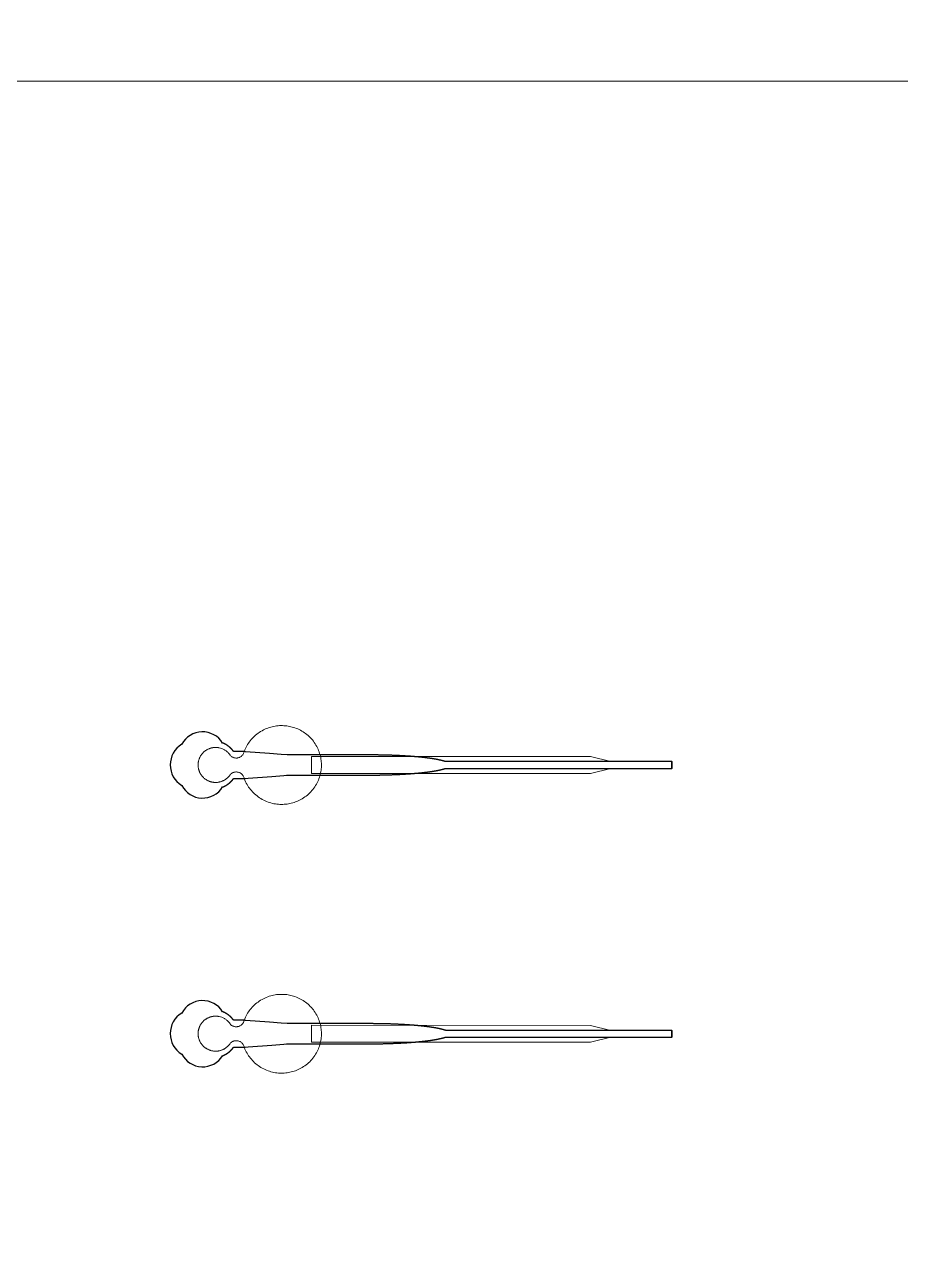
# Model space of a CAD drawing. Header units: inches. Extents: x -52997 to 52003, y -52254 to 52746.
# Drawn here: x 5746 to 12272, y 8292 to 17323 of the extents above; entities that cross this region are included whole.
import ezdxf

# ---------------------------------------------------------------- set-up
doc = ezdxf.new("R2010")
doc.units = ezdxf.units.IN
doc.header["$MEASUREMENT"] = 0
doc.layers.add('1', color=1, linetype='Continuous')
doc.layers.add('2', color=140, linetype='Continuous', lineweight=0)
doc.layers.add('3', color=90, linetype='Continuous', lineweight=0)

msp = doc.modelspace()

# ---------------------------------------------------------------- linework, layer by layer
at = {"layer": '1'}
for points in [[(-16283.4, -47485.7), (0, -47485.7), (16283.4, -47485.7, 5.999107)], [(-16250, -47285.7), (0, -47285.7), (16250, -47285.7, 5.986812)], [(-13685.8, -45485.7), (0, -45485.7), (13685.8, -45485.7, 6.794322)], [(7223.3, 11646.4), (7223.6, 11646.6), (7224.4, 11646.9), (7225.3, 11647.2), (7226.1, 11647.6), (7227, 11647.9), (7227.8, 11648.2), (7228.7, 11648.6), (7229.5, 11649), (7230.4, 11649.3), (7231.2, 11649.7), (7232.1, 11650.1), (7232.9, 11650.5), (7233.8, 11650.9), (7234.6, 11651.3), (7235.5, 11651.7), (7236.4, 11652.1), (7237.2, 11652.5), (7238.1, 11652.9), (7238.9, 11653.4), (7239.8, 11653.8), (7240.6, 11654.2), (7241.5, 11654.7), (7242.4, 11655.1), (7243.2, 11655.6), (7244.1, 11656.1), (7244.9, 11656.5), (7245.8, 11657), (7246.6, 11657.5), (7247.5, 11658), (7248.4, 11658.5), (7249.2, 11659), (7250.1, 11659.5), (7250.9, 11660), (7251.8, 11660.5), (7252.6, 11661), (7253.5, 11661.6), (7254.3, 11662.1), (7255.2, 11662.7), (7256, 11663.2), (7256.8, 11663.8), (7257.7, 11664.3), (7258.5, 11664.9), (7259.4, 11665.4), (7260.2, 11666), (7261, 11666.6), (7261.8, 11667.2), (7262.7, 11667.8), (7263.5, 11668.4), (7264.3, 11669), (7265.1, 11669.6), (7266, 11670.2), (7266.8, 11670.8), (7267.6, 11671.4), (7268.4, 11672), (7269.2, 11672.7), (7270, 11673.3), (7270.8, 11673.9), (7271.6, 11674.6), (7272.4, 11675.2), (7273.2, 11675.9), (7274, 11676.5), (7274.7, 11677.2), (7275.5, 11677.8), (7276.3, 11678.5), (7277, 11679.2), (7277.8, 11679.9), (7278.6, 11680.5), (7279.3, 11681.2), (7280.1, 11681.9), (7280.8, 11682.6), (7281.6, 11683.3), (7282.3, 11684), (7283, 11684.7), (7283.8, 11685.4), (7284.5, 11686.1), (7285.2, 11686.8), (7285.9, 11687.5), (7286.6, 11688.3), (7287.3, 11689), (7288, 11689.7), (7288.7, 11690.4), (7289.4, 11691.2), (7290.1, 11691.9), (7290.8, 11692.6), (7291.5, 11693.4), (7292.1, 11694.1), (7292.8, 11694.8), (7293.5, 11695.6), (7294.1, 11696.3), (7294.8, 11697.1), (7295.4, 11697.8), (7296, 11698.6), (7296.7, 11699.3), (7297.3, 11700.1), (7297.9, 11700.9), (7298.5, 11701.6), (7299.1, 11702.4), (7299.7, 11703.1), (7300.3, 11703.9), (7300.9, 11704.7), (7301.5, 11705.4), (7302, 11706.2), (7302.6, 11707), (7303.2, 11707.7), (7303.7, 11708.5), (7304.3, 11709.3), (7304.8, 11710), (7348.4, 11710), (7370.2, 11710), (7381.1, 11710), (7383.8, 11710), (7385.2, 11710), (7385.2, 11710), (7385.2, 11710), (7385.2, 11710), (7385.2, 11710), (7385.2, 11710.1), (7385.3, 11710.1), (7385.7, 11710.1), (7386.4, 11710.1), (7387.7, 11710.2), (7390.5, 11710.5), (7412.6, 11712.1), (7589.2, 11725.7), (7677.6, 11732.5), (7699.6, 11734.2), (7710.7, 11735), (7711, 11735), (7711.1, 11735), (7711.1, 11735), (7711.2, 11735), (7711.3, 11735), (7711.7, 11735), (7972.2, 11735), (7978.4, 11735), (7991, 11735), (8091.5, 11735), (8292.5, 11735), (8305.1, 11735), (8311.4, 11735), (8314.5, 11735), (8316.1, 11735), (8316.5, 11735), (8316.7, 11735), (8316.8, 11735), (8316.8, 11735), (8316.9, 11735), (8316.9, 11735), (8317.4, 11735), (8322, 11735.1), (8326.6, 11735.1), (8331.3, 11735.1), (8335.9, 11735.1), (8340.5, 11735.1), (8345.2, 11735.1), (8349.9, 11735.2), (8354.5, 11735.2), (8359.2, 11735.2), (8363.9, 11735.3), (8368.6, 11735.3), (8373.4, 11735.4), (8378.1, 11735.4), (8382.8, 11735.5), (8387.6, 11735.6), (8392.4, 11735.6), (8397.1, 11735.7), (8401.9, 11735.8), (8406.7, 11735.9), (8411.5, 11736), (8416.3, 11736.1), (8421.1, 11736.2), (8425.9, 11736.3), (8430.7, 11736.4), (8435.5, 11736.5), (8440.3, 11736.7), (8445.1, 11736.8), (8450, 11736.9), (8454.8, 11737.1), (8459.6, 11737.2), (8464.5, 11737.4), (8469.3, 11737.5), (8474.1, 11737.7), (8479, 11737.8), (8483.8, 11738), (8488.6, 11738.2), (8493.5, 11738.4), (8498.3, 11738.6), (8503.1, 11738.8), (8507.9, 11739), (8512.7, 11739.2), (8517.5, 11739.4), (8522.4, 11739.6), (8527.1, 11739.8), (8531.9, 11740), (8536.7, 11740.3), (8541.5, 11740.5), (8546.3, 11740.7), (8551, 11741), (8555.8, 11741.3), (8560.5, 11741.5), (8565.3, 11741.8), (8570, 11742), (8574.7, 11742.3), (8579.4, 11742.6), (8584.1, 11742.9), (8588.7, 11743.2), (8593.4, 11743.5), (8598, 11743.8), (8602.6, 11744.1), (8607.2, 11744.4), (8611.8, 11744.7), (8616.4, 11745.1), (8618.7, 11745.2), (8621, 11745.4), (8623.2, 11745.6), (8625.5, 11745.7), (8627.8, 11745.9), (8630, 11746.1), (8632.3, 11746.2), (8634.5, 11746.4), (8636.8, 11746.6), (8639, 11746.8), (8641.2, 11747), (8643.4, 11747.1), (8645.7, 11747.3), (8647.9, 11747.5), (8650.1, 11747.7), (8652.3, 11747.9), (8654.5, 11748.1), (8656.7, 11748.2), (8658.9, 11748.4), (8661.1, 11748.6), (8663.2, 11748.8), (8665.4, 11749), (8667.6, 11749.2), (8669.7, 11749.4), (8671.9, 11749.6), (8674, 11749.8), (8676.1, 11750), (8678.3, 11750.2), (8680.4, 11750.4), (8682.5, 11750.6), (8684.6, 11750.8), (8686.7, 11751), (8688.8, 11751.2), (8690.9, 11751.4), (8693, 11751.6), (8695.1, 11751.8), (8697.2, 11752), (8699.2, 11752.3), (8701.3, 11752.5), (8703.3, 11752.7), (8705.4, 11752.9), (8707.4, 11753.1), (8709.4, 11753.3), (8711.5, 11753.6), (8713.5, 11753.8), (8715.5, 11754), (8717.5, 11754.2), (8719.5, 11754.4), (8721.4, 11754.7), (8723.4, 11754.9), (8725.4, 11755.1), (8727.3, 11755.3), (8729.3, 11755.6), (8731.2, 11755.8), (8733.2, 11756), (8735.1, 11756.3), (8737, 11756.5), (8738.9, 11756.7), (8740.8, 11757), (8742.7, 11757.2), (8744.6, 11757.5), (8746.4, 11757.7), (8748.3, 11757.9), (8750.2, 11758.2), (8752, 11758.4), (8753.9, 11758.7), (8755.7, 11758.9), (8757.5, 11759.1), (8759.3, 11759.4), (8761.1, 11759.6), (8762.9, 11759.9), (8764.7, 11760.1), (8766.5, 11760.4), (8768.2, 11760.6), (8770, 11760.9), (8771.7, 11761.1), (8773.5, 11761.4), (8775.2, 11761.7), (8776.9, 11761.9), (8778.6, 11762.2), (8780.3, 11762.4), (8782, 11762.7), (8783.7, 11762.9), (8785.4, 11763.2), (8787.1, 11763.5), (8788.7, 11763.7), (8790.4, 11764), (8792, 11764.2), (8793.6, 11764.5), (8795.2, 11764.8), (8796.8, 11765), (8798.4, 11765.3), (8800, 11765.6), (8801.6, 11765.8), (8803.1, 11766.1), (8804.7, 11766.4), (8806.2, 11766.7), (8807.8, 11766.9), (8809.3, 11767.2), (8810.8, 11767.5), (8812.3, 11767.7), (8813.8, 11768), (8815.3, 11768.3), (8816.8, 11768.6), (8818.2, 11768.8), (8819.7, 11769.1), (8821.1, 11769.4), (8822.5, 11769.7), (8823.9, 11770), (8825.4, 11770.2), (8826.8, 11770.5), (8828.1, 11770.8), (8829.5, 11771.1), (8830.9, 11771.4), (8832.2, 11771.6), (8833.6, 11771.9), (8834.9, 11772.2), (8836.2, 11772.5), (8837.6, 11772.8), (8838.9, 11773.1), (8840.1, 11773.4), (8841.4, 11773.6), (8842.7, 11773.9), (8843.9, 11774.2), (8845.2, 11774.5), (8846.4, 11774.8), (8847.7, 11775.1), (8848.9, 11775.4), (8850.1, 11775.7), (8851.3, 11776), (8852.4, 11776.2), (8853.6, 11776.5), (8854.8, 11776.8), (8855.9, 11777.1), (8857.1, 11777.4), (8858.2, 11777.7), (8859.3, 11778), (8860.4, 11778.3), (8861.5, 11778.6), (8862.6, 11778.9), (8863.7, 11779.2), (8864.7, 11779.5), (8865.8, 11779.8), (8866.8, 11780.1), (8867.8, 11780.4), (8868.9, 11780.7), (8869.9, 11781), (8870.9, 11781.2), (8871.8, 11781.5), (8872.8, 11781.8), (8873.8, 11782.1), (8874.7, 11782.4), (8875.7, 11782.7), (8876.6, 11783), (8877.5, 11783.3), (8878.4, 11783.6), (8879.3, 11783.9), (8880.2, 11784.2), (8881.1, 11784.5), (8882.5, 11785), (10568.1, 11784.8), (10568.1, 11835), (8882.5, 11835), (8882.3, 11835.1), (8881.4, 11835.4), (8880.5, 11835.8), (8879.7, 11836.1), (8878.8, 11836.4), (8877.9, 11836.7), (8876.9, 11837), (8876, 11837.3), (8875.1, 11837.6), (8874.1, 11837.8), (8873.2, 11838.1), (8872.2, 11838.4), (8871.2, 11838.7), (8870.2, 11839), (8869.2, 11839.3), (8868.2, 11839.6), (8867.2, 11839.9), (8866.1, 11840.2), (8865.1, 11840.5), (8864, 11840.8), (8862.9, 11841.1), (8861.9, 11841.4), (8860.8, 11841.7), (8859.7, 11842), (8858.5, 11842.3), (8857.4, 11842.6), (8856.3, 11842.9), (8855.1, 11843.2), (8854, 11843.5), (8852.8, 11843.8), (8851.6, 11844.1), (8850.4, 11844.4), (8849.2, 11844.6), (8848, 11844.9), (8846.8, 11845.2), (8845.6, 11845.5), (8844.3, 11845.8), (8843, 11846.1), (8841.8, 11846.4), (8840.5, 11846.7), (8839.2, 11847), (8837.9, 11847.2), (8836.6, 11847.5), (8835.3, 11847.8), (8833.9, 11848.1), (8832.6, 11848.4), (8831.2, 11848.7), (8829.9, 11848.9), (8828.5, 11849.2), (8827.1, 11849.5), (8825.7, 11849.8), (8824.3, 11850.1), (8822.9, 11850.3), (8821.5, 11850.6), (8820, 11850.9), (8818.6, 11851.2), (8817.1, 11851.5), (8815.6, 11851.7), (8814.2, 11852), (8812.7, 11852.3), (8811.2, 11852.6), (8809.6, 11852.8), (8808.1, 11853.1), (8806.6, 11853.4), (8805, 11853.7), (8803.5, 11853.9), (8801.9, 11854.2), (8800.4, 11854.5), (8798.8, 11854.7), (8797.2, 11855), (8795.6, 11855.3), (8794, 11855.5), (8792.3, 11855.8), (8790.7, 11856.1), (8789.1, 11856.3), (8787.4, 11856.6), (8785.8, 11856.8), (8784.1, 11857.1), (8782.4, 11857.4), (8780.7, 11857.6), (8779, 11857.9), (8777.3, 11858.1), (8775.6, 11858.4), (8773.8, 11858.6), (8772.1, 11858.9), (8770.4, 11859.2), (8768.6, 11859.4), (8766.8, 11859.7), (8765.1, 11859.9), (8763.3, 11860.2), (8761.5, 11860.4), (8759.7, 11860.7), (8757.9, 11860.9), (8756.1, 11861.1), (8754.2, 11861.4), (8752.4, 11861.6), (8750.5, 11861.9), (8748.7, 11862.1), (8746.8, 11862.4), (8745, 11862.6), (8743.1, 11862.8), (8741.2, 11863.1), (8739.3, 11863.3), (8737.4, 11863.5), (8735.5, 11863.8), (8733.5, 11864), (8731.6, 11864.2), (8729.7, 11864.5), (8727.7, 11864.7), (8725.8, 11864.9), (8723.8, 11865.2), (8721.8, 11865.4), (8719.9, 11865.6), (8717.9, 11865.8), (8715.9, 11866.1), (8713.9, 11866.3), (8711.9, 11866.5), (8709.9, 11866.7), (8707.8, 11866.9), (8705.8, 11867.2), (8703.8, 11867.4), (8701.7, 11867.6), (8699.7, 11867.8), (8697.6, 11868), (8695.5, 11868.2), (8693.5, 11868.4), (8691.4, 11868.6), (8689.3, 11868.9), (8687.2, 11869.1), (8685.1, 11869.3), (8683, 11869.5), (8680.9, 11869.7), (8678.8, 11869.9), (8676.6, 11870.1), (8674.5, 11870.3), (8672.4, 11870.5), (8670.2, 11870.7), (8668.1, 11870.9), (8665.9, 11871.1), (8663.7, 11871.2), (8661.6, 11871.4), (8659.4, 11871.6), (8657.2, 11871.8), (8655, 11872), (8652.8, 11872.2), (8650.6, 11872.4), (8648.4, 11872.6), (8646.2, 11872.7), (8644, 11872.9), (8641.8, 11873.1), (8639.6, 11873.3), (8637.3, 11873.5), (8635.1, 11873.6), (8632.8, 11873.8), (8630.6, 11874), (8628.4, 11874.2), (8626.1, 11874.3), (8623.8, 11874.5), (8621.6, 11874.7), (8619.3, 11874.8), (8614.8, 11875.2), (8610.2, 11875.5), (8605.6, 11875.8), (8601, 11876.1), (8596.4, 11876.4), (8591.8, 11876.7), (8587.1, 11877), (8582.5, 11877.3), (8577.8, 11877.6), (8573.1, 11877.9), (8568.4, 11878.1), (8563.7, 11878.4), (8559, 11878.7), (8554.2, 11878.9), (8549.5, 11879.2), (8544.8, 11879.4), (8540, 11879.7), (8535.3, 11879.9), (8530.5, 11880.1), (8525.7, 11880.4), (8520.9, 11880.6), (8516.1, 11880.8), (8511.3, 11881), (8506.6, 11881.2), (8501.8, 11881.4), (8496.9, 11881.6), (8492.1, 11881.8), (8487.3, 11882), (8482.5, 11882.1), (8477.7, 11882.3), (8472.9, 11882.5), (8468.1, 11882.6), (8463.3, 11882.8), (8458.5, 11882.9), (8453.7, 11883.1), (8448.9, 11883.2), (8444.1, 11883.3), (8439.3, 11883.5), (8434.5, 11883.6), (8429.7, 11883.7), (8424.9, 11883.8), (8420.1, 11883.9), (8415.4, 11884), (8410.6, 11884.1), (8405.8, 11884.2), (8401.1, 11884.3), (8396.3, 11884.4), (8391.6, 11884.5), (8386.9, 11884.5), (8382.1, 11884.6), (8377.4, 11884.7), (8372.7, 11884.7), (8368, 11884.8), (8363.4, 11884.8), (8358.7, 11884.9), (8354, 11884.9), (8349.4, 11884.9), (8344.8, 11885), (8340.1, 11885), (8335.5, 11885), (8330.9, 11885), (8328.6, 11885), (8328.1, 11885), (8327.8, 11885), (8327.6, 11885), (8327.4, 11885), (8325.8, 11885), (8319.5, 11885), (8306.7, 11885), (8255.7, 11885), (8051.8, 11885), (8000.8, 11885), (7975.3, 11885), (7968.9, 11885), (7967.3, 11885), (7711.6, 11885), (7711.2, 11885), (7711.1, 11885), (7711.1, 11885), (7711.1, 11885), (7711, 11885), (7710.6, 11885.1), (7709.3, 11885.2), (7703.7, 11885.6), (7659.6, 11889), (7571.3, 11895.8), (7394.6, 11909.3), (7389.1, 11909.8), (7386.3, 11910), (7385.6, 11910), (7385.3, 11910), (7385.2, 11910), (7385.2, 11910), (7385.2, 11910), (7385.2, 11910), (7385.2, 11910), (7385.1, 11910), (7384.8, 11910), (7382.1, 11910), (7376.6, 11910), (7365.7, 11910), (7343.9, 11910), (7322.1, 11910), (7311.3, 11910), (7305.8, 11910), (7305.1, 11910), (7305, 11910), (7304.9, 11910), (7304.8, 11910), (7304.8, 11910), (7304.8, 11910), (7304.8, 11910.1), (7304.4, 11910.6), (7303.6, 11911.8), (7302.8, 11912.9), (7302, 11914), (7301.1, 11915.1), (7300.3, 11916.2), (7299.4, 11917.4), (7298.5, 11918.5), (7297.6, 11919.6), (7296.7, 11920.7), (7295.8, 11921.8), (7294.9, 11922.9), (7294, 11924), (7293, 11925.1), (7292, 11926.2), (7291.1, 11927.3), (7290.1, 11928.3), (7289.1, 11929.4), (7288.1, 11930.5), (7287, 11931.6), (7286, 11932.6), (7284.9, 11933.7), (7283.9, 11934.7), (7282.8, 11935.8), (7281.7, 11936.8), (7280.6, 11937.8), (7279.5, 11938.9), (7278.4, 11939.9), (7277.3, 11940.9), (7276.1, 11941.9), (7274.9, 11942.9), (7273.8, 11943.9), (7272.6, 11944.9), (7271.4, 11945.8), (7270.2, 11946.8), (7269, 11947.7), (7267.8, 11948.7), (7266.6, 11949.6), (7265.3, 11950.6), (7264.1, 11951.5), (7262.8, 11952.4), (7261.5, 11953.3), (7260.3, 11954.2), (7259, 11955.1), (7257.7, 11955.9), (7256.4, 11956.8), (7255.1, 11957.6), (7253.7, 11958.5), (7252.4, 11959.3), (7251.1, 11960.1), (7249.7, 11960.9), (7248.4, 11961.7), (7247, 11962.5), (7245.7, 11963.2), (7244.3, 11964), (7242.9, 11964.7), (7241.5, 11965.5), (7240.1, 11966.2), (7238.8, 11966.9), (7237.4, 11967.6), (7235.9, 11968.2), (7234.5, 11968.9), (7233.1, 11969.6), (7231.7, 11970.2), (7230.3, 11970.8), (7228.9, 11971.4), (7227.4, 11972), (7226, 11972.6), (7224.6, 11973.2), (7223.3, 11973.6, 0.576044), (6918.8, 11964.3, 0.560065), (6918.8, 11657.8, 0.578435)], [(7223.3, 9646.4), (7223.6, 9646.6), (7224.4, 9646.9), (7225.3, 9647.2), (7226.1, 9647.6), (7227, 9647.9), (7227.8, 9648.2), (7228.7, 9648.6), (7229.5, 9649), (7230.4, 9649.3), (7231.2, 9649.7), (7232.1, 9650.1), (7232.9, 9650.5), (7233.8, 9650.9), (7234.6, 9651.3), (7235.5, 9651.7), (7236.4, 9652.1), (7237.2, 9652.5), (7238.1, 9652.9), (7238.9, 9653.4), (7239.8, 9653.8), (7240.6, 9654.2), (7241.5, 9654.7), (7242.4, 9655.1), (7243.2, 9655.6), (7244.1, 9656.1), (7244.9, 9656.5), (7245.8, 9657), (7246.6, 9657.5), (7247.5, 9658), (7248.4, 9658.5), (7249.2, 9659), (7250.1, 9659.5), (7250.9, 9660), (7251.8, 9660.5), (7252.6, 9661), (7253.5, 9661.6), (7254.3, 9662.1), (7255.2, 9662.7), (7256, 9663.2), (7256.8, 9663.8), (7257.7, 9664.3), (7258.5, 9664.9), (7259.4, 9665.4), (7260.2, 9666), (7261, 9666.6), (7261.8, 9667.2), (7262.7, 9667.8), (7263.5, 9668.4), (7264.3, 9669), (7265.1, 9669.6), (7266, 9670.2), (7266.8, 9670.8), (7267.6, 9671.4), (7268.4, 9672), (7269.2, 9672.7), (7270, 9673.3), (7270.8, 9673.9), (7271.6, 9674.6), (7272.4, 9675.2), (7273.2, 9675.9), (7274, 9676.5), (7274.7, 9677.2), (7275.5, 9677.8), (7276.3, 9678.5), (7277, 9679.2), (7277.8, 9679.9), (7278.6, 9680.5), (7279.3, 9681.2), (7280.1, 9681.9), (7280.8, 9682.6), (7281.6, 9683.3), (7282.3, 9684), (7283, 9684.7), (7283.8, 9685.4), (7284.5, 9686.1), (7285.2, 9686.8), (7285.9, 9687.5), (7286.6, 9688.3), (7287.3, 9689), (7288, 9689.7), (7288.7, 9690.4), (7289.4, 9691.2), (7290.1, 9691.9), (7290.8, 9692.6), (7291.5, 9693.4), (7292.1, 9694.1), (7292.8, 9694.8), (7293.5, 9695.6), (7294.1, 9696.3), (7294.8, 9697.1), (7295.4, 9697.8), (7296, 9698.6), (7296.7, 9699.3), (7297.3, 9700.1), (7297.9, 9700.9), (7298.5, 9701.6), (7299.1, 9702.4), (7299.7, 9703.1), (7300.3, 9703.9), (7300.9, 9704.7), (7301.5, 9705.4), (7302, 9706.2), (7302.6, 9707), (7303.2, 9707.7), (7303.7, 9708.5), (7304.3, 9709.3), (7304.8, 9710), (7348.4, 9710), (7370.2, 9710), (7381.1, 9710), (7383.8, 9710), (7385.2, 9710), (7385.2, 9710), (7385.2, 9710), (7385.2, 9710), (7385.2, 9710), (7385.2, 9710.1), (7385.3, 9710.1), (7385.7, 9710.1), (7386.4, 9710.1), (7387.7, 9710.2), (7390.5, 9710.5), (7412.6, 9712.1), (7589.2, 9725.7), (7677.6, 9732.5), (7699.6, 9734.2), (7710.7, 9735), (7711, 9735), (7711.1, 9735), (7711.1, 9735), (7711.2, 9735), (7711.3, 9735), (7711.7, 9735), (7972.2, 9735), (7978.4, 9735), (7991, 9735), (8091.5, 9735), (8292.5, 9735), (8305.1, 9735), (8311.4, 9735), (8314.5, 9735), (8316.1, 9735), (8316.5, 9735), (8316.7, 9735), (8316.8, 9735), (8316.8, 9735), (8316.9, 9735), (8316.9, 9735), (8317.4, 9735), (8322, 9735.1), (8326.6, 9735.1), (8331.3, 9735.1), (8335.9, 9735.1), (8340.5, 9735.1), (8345.2, 9735.1), (8349.9, 9735.2), (8354.5, 9735.2), (8359.2, 9735.2), (8363.9, 9735.3), (8368.6, 9735.3), (8373.4, 9735.4), (8378.1, 9735.4), (8382.8, 9735.5), (8387.6, 9735.6), (8392.4, 9735.6), (8397.1, 9735.7), (8401.9, 9735.8), (8406.7, 9735.9), (8411.5, 9736), (8416.3, 9736.1), (8421.1, 9736.2), (8425.9, 9736.3), (8430.7, 9736.4), (8435.5, 9736.5), (8440.3, 9736.7), (8445.1, 9736.8), (8450, 9736.9), (8454.8, 9737.1), (8459.6, 9737.2), (8464.5, 9737.4), (8469.3, 9737.5), (8474.1, 9737.7), (8479, 9737.8), (8483.8, 9738), (8488.6, 9738.2), (8493.5, 9738.4), (8498.3, 9738.6), (8503.1, 9738.8), (8507.9, 9739), (8512.7, 9739.2), (8517.5, 9739.4), (8522.4, 9739.6), (8527.1, 9739.8), (8531.9, 9740), (8536.7, 9740.3), (8541.5, 9740.5), (8546.3, 9740.7), (8551, 9741), (8555.8, 9741.3), (8560.5, 9741.5), (8565.3, 9741.8), (8570, 9742), (8574.7, 9742.3), (8579.4, 9742.6), (8584.1, 9742.9), (8588.7, 9743.2), (8593.4, 9743.5), (8598, 9743.8), (8602.6, 9744.1), (8607.2, 9744.4), (8611.8, 9744.7), (8616.4, 9745.1), (8618.7, 9745.2), (8621, 9745.4), (8623.2, 9745.6), (8625.5, 9745.7), (8627.8, 9745.9), (8630, 9746.1), (8632.3, 9746.2), (8634.5, 9746.4), (8636.8, 9746.6), (8639, 9746.8), (8641.2, 9747), (8643.4, 9747.1), (8645.7, 9747.3), (8647.9, 9747.5), (8650.1, 9747.7), (8652.3, 9747.9), (8654.5, 9748.1), (8656.7, 9748.2), (8658.9, 9748.4), (8661.1, 9748.6), (8663.2, 9748.8), (8665.4, 9749), (8667.6, 9749.2), (8669.7, 9749.4), (8671.9, 9749.6), (8674, 9749.8), (8676.1, 9750), (8678.3, 9750.2), (8680.4, 9750.4), (8682.5, 9750.6), (8684.6, 9750.8), (8686.7, 9751), (8688.8, 9751.2), (8690.9, 9751.4), (8693, 9751.6), (8695.1, 9751.8), (8697.2, 9752), (8699.2, 9752.3), (8701.3, 9752.5), (8703.3, 9752.7), (8705.4, 9752.9), (8707.4, 9753.1), (8709.4, 9753.3), (8711.5, 9753.6), (8713.5, 9753.8), (8715.5, 9754), (8717.5, 9754.2), (8719.5, 9754.4), (8721.4, 9754.7), (8723.4, 9754.9), (8725.4, 9755.1), (8727.3, 9755.3), (8729.3, 9755.6), (8731.2, 9755.8), (8733.2, 9756), (8735.1, 9756.3), (8737, 9756.5), (8738.9, 9756.7), (8740.8, 9757), (8742.7, 9757.2), (8744.6, 9757.5), (8746.4, 9757.7), (8748.3, 9757.9), (8750.2, 9758.2), (8752, 9758.4), (8753.9, 9758.7), (8755.7, 9758.9), (8757.5, 9759.1), (8759.3, 9759.4), (8761.1, 9759.6), (8762.9, 9759.9), (8764.7, 9760.1), (8766.5, 9760.4), (8768.2, 9760.6), (8770, 9760.9), (8771.7, 9761.1), (8773.5, 9761.4), (8775.2, 9761.7), (8776.9, 9761.9), (8778.6, 9762.2), (8780.3, 9762.4), (8782, 9762.7), (8783.7, 9762.9), (8785.4, 9763.2), (8787.1, 9763.5), (8788.7, 9763.7), (8790.4, 9764), (8792, 9764.2), (8793.6, 9764.5), (8795.2, 9764.8), (8796.8, 9765), (8798.4, 9765.3), (8800, 9765.6), (8801.6, 9765.8), (8803.1, 9766.1), (8804.7, 9766.4), (8806.2, 9766.7), (8807.8, 9766.9), (8809.3, 9767.2), (8810.8, 9767.5), (8812.3, 9767.7), (8813.8, 9768), (8815.3, 9768.3), (8816.8, 9768.6), (8818.2, 9768.8), (8819.7, 9769.1), (8821.1, 9769.4), (8822.5, 9769.7), (8823.9, 9770), (8825.4, 9770.2), (8826.8, 9770.5), (8828.1, 9770.8), (8829.5, 9771.1), (8830.9, 9771.4), (8832.2, 9771.6), (8833.6, 9771.9), (8834.9, 9772.2), (8836.2, 9772.5), (8837.6, 9772.8), (8838.9, 9773.1), (8840.1, 9773.4), (8841.4, 9773.6), (8842.7, 9773.9), (8843.9, 9774.2), (8845.2, 9774.5), (8846.4, 9774.8), (8847.7, 9775.1), (8848.9, 9775.4), (8850.1, 9775.7), (8851.3, 9776), (8852.4, 9776.2), (8853.6, 9776.5), (8854.8, 9776.8), (8855.9, 9777.1), (8857.1, 9777.4), (8858.2, 9777.7), (8859.3, 9778), (8860.4, 9778.3), (8861.5, 9778.6), (8862.6, 9778.9), (8863.7, 9779.2), (8864.7, 9779.5), (8865.8, 9779.8), (8866.8, 9780.1), (8867.8, 9780.4), (8868.9, 9780.7), (8869.9, 9781), (8870.9, 9781.2), (8871.8, 9781.5), (8872.8, 9781.8), (8873.8, 9782.1), (8874.7, 9782.4), (8875.7, 9782.7), (8876.6, 9783), (8877.5, 9783.3), (8878.4, 9783.6), (8879.3, 9783.9), (8880.2, 9784.2), (8881.1, 9784.5), (8882.5, 9785), (10568.1, 9784.8), (10568.1, 9835), (8882.5, 9835), (8882.3, 9835.1), (8881.4, 9835.4), (8880.5, 9835.8), (8879.7, 9836.1), (8878.8, 9836.4), (8877.9, 9836.7), (8876.9, 9837), (8876, 9837.3), (8875.1, 9837.6), (8874.1, 9837.8), (8873.2, 9838.1), (8872.2, 9838.4), (8871.2, 9838.7), (8870.2, 9839), (8869.2, 9839.3), (8868.2, 9839.6), (8867.2, 9839.9), (8866.1, 9840.2), (8865.1, 9840.5), (8864, 9840.8), (8862.9, 9841.1), (8861.9, 9841.4), (8860.8, 9841.7), (8859.7, 9842), (8858.5, 9842.3), (8857.4, 9842.6), (8856.3, 9842.9), (8855.1, 9843.2), (8854, 9843.5), (8852.8, 9843.8), (8851.6, 9844.1), (8850.4, 9844.4), (8849.2, 9844.6), (8848, 9844.9), (8846.8, 9845.2), (8845.6, 9845.5), (8844.3, 9845.8), (8843, 9846.1), (8841.8, 9846.4), (8840.5, 9846.7), (8839.2, 9847), (8837.9, 9847.2), (8836.6, 9847.5), (8835.3, 9847.8), (8833.9, 9848.1), (8832.6, 9848.4), (8831.2, 9848.7), (8829.9, 9848.9), (8828.5, 9849.2), (8827.1, 9849.5), (8825.7, 9849.8), (8824.3, 9850.1), (8822.9, 9850.3), (8821.5, 9850.6), (8820, 9850.9), (8818.6, 9851.2), (8817.1, 9851.5), (8815.6, 9851.7), (8814.2, 9852), (8812.7, 9852.3), (8811.2, 9852.6), (8809.6, 9852.8), (8808.1, 9853.1), (8806.6, 9853.4), (8805, 9853.7), (8803.5, 9853.9), (8801.9, 9854.2), (8800.4, 9854.5), (8798.8, 9854.7), (8797.2, 9855), (8795.6, 9855.3), (8794, 9855.5), (8792.3, 9855.8), (8790.7, 9856.1), (8789.1, 9856.3), (8787.4, 9856.6), (8785.8, 9856.8), (8784.1, 9857.1), (8782.4, 9857.4), (8780.7, 9857.6), (8779, 9857.9), (8777.3, 9858.1), (8775.6, 9858.4), (8773.8, 9858.6), (8772.1, 9858.9), (8770.4, 9859.2), (8768.6, 9859.4), (8766.8, 9859.7), (8765.1, 9859.9), (8763.3, 9860.2), (8761.5, 9860.4), (8759.7, 9860.7), (8757.9, 9860.9), (8756.1, 9861.1), (8754.2, 9861.4), (8752.4, 9861.6), (8750.5, 9861.9), (8748.7, 9862.1), (8746.8, 9862.4), (8745, 9862.6), (8743.1, 9862.8), (8741.2, 9863.1), (8739.3, 9863.3), (8737.4, 9863.5), (8735.5, 9863.8), (8733.5, 9864), (8731.6, 9864.2), (8729.7, 9864.5), (8727.7, 9864.7), (8725.8, 9864.9), (8723.8, 9865.2), (8721.8, 9865.4), (8719.9, 9865.6), (8717.9, 9865.8), (8715.9, 9866.1), (8713.9, 9866.3), (8711.9, 9866.5), (8709.9, 9866.7), (8707.8, 9866.9), (8705.8, 9867.2), (8703.8, 9867.4), (8701.7, 9867.6), (8699.7, 9867.8), (8697.6, 9868), (8695.5, 9868.2), (8693.5, 9868.4), (8691.4, 9868.6), (8689.3, 9868.9), (8687.2, 9869.1), (8685.1, 9869.3), (8683, 9869.5), (8680.9, 9869.7), (8678.8, 9869.9), (8676.6, 9870.1), (8674.5, 9870.3), (8672.4, 9870.5), (8670.2, 9870.7), (8668.1, 9870.9), (8665.9, 9871.1), (8663.7, 9871.2), (8661.6, 9871.4), (8659.4, 9871.6), (8657.2, 9871.8), (8655, 9872), (8652.8, 9872.2), (8650.6, 9872.4), (8648.4, 9872.6), (8646.2, 9872.7), (8644, 9872.9), (8641.8, 9873.1), (8639.6, 9873.3), (8637.3, 9873.5), (8635.1, 9873.6), (8632.8, 9873.8), (8630.6, 9874), (8628.4, 9874.2), (8626.1, 9874.3), (8623.8, 9874.5), (8621.6, 9874.7), (8619.3, 9874.8), (8614.8, 9875.2), (8610.2, 9875.5), (8605.6, 9875.8), (8601, 9876.1), (8596.4, 9876.4), (8591.8, 9876.7), (8587.1, 9877), (8582.5, 9877.3), (8577.8, 9877.6), (8573.1, 9877.9), (8568.4, 9878.1), (8563.7, 9878.4), (8559, 9878.7), (8554.2, 9878.9), (8549.5, 9879.2), (8544.8, 9879.4), (8540, 9879.7), (8535.3, 9879.9), (8530.5, 9880.1), (8525.7, 9880.4), (8520.9, 9880.6), (8516.1, 9880.8), (8511.3, 9881), (8506.6, 9881.2), (8501.8, 9881.4), (8496.9, 9881.6), (8492.1, 9881.8), (8487.3, 9882), (8482.5, 9882.1), (8477.7, 9882.3), (8472.9, 9882.5), (8468.1, 9882.6), (8463.3, 9882.8), (8458.5, 9882.9), (8453.7, 9883.1), (8448.9, 9883.2), (8444.1, 9883.3), (8439.3, 9883.5), (8434.5, 9883.6), (8429.7, 9883.7), (8424.9, 9883.8), (8420.1, 9883.9), (8415.4, 9884), (8410.6, 9884.1), (8405.8, 9884.2), (8401.1, 9884.3), (8396.3, 9884.4), (8391.6, 9884.5), (8386.9, 9884.5), (8382.1, 9884.6), (8377.4, 9884.7), (8372.7, 9884.7), (8368, 9884.8), (8363.4, 9884.8), (8358.7, 9884.9), (8354, 9884.9), (8349.4, 9884.9), (8344.8, 9885), (8340.1, 9885), (8335.5, 9885), (8330.9, 9885), (8328.6, 9885), (8328.1, 9885), (8327.8, 9885), (8327.6, 9885), (8327.4, 9885), (8325.8, 9885), (8319.5, 9885), (8306.7, 9885), (8255.7, 9885), (8051.8, 9885), (8000.8, 9885), (7975.3, 9885), (7968.9, 9885), (7967.3, 9885), (7711.6, 9885), (7711.2, 9885), (7711.1, 9885), (7711.1, 9885), (7711.1, 9885), (7711, 9885), (7710.6, 9885.1), (7709.3, 9885.2), (7703.7, 9885.6), (7659.6, 9889), (7571.3, 9895.8), (7394.6, 9909.3), (7389.1, 9909.8), (7386.3, 9910), (7385.6, 9910), (7385.3, 9910), (7385.2, 9910), (7385.2, 9910), (7385.2, 9910), (7385.2, 9910), (7385.2, 9910), (7385.1, 9910), (7384.8, 9910), (7382.1, 9910), (7376.6, 9910), (7365.7, 9910), (7343.9, 9910), (7322.1, 9910), (7311.3, 9910), (7305.8, 9910), (7305.1, 9910), (7305, 9910), (7304.9, 9910), (7304.8, 9910), (7304.8, 9910), (7304.8, 9910), (7304.8, 9910.1), (7304.4, 9910.6), (7303.6, 9911.8), (7302.8, 9912.9), (7302, 9914), (7301.1, 9915.1), (7300.3, 9916.2), (7299.4, 9917.4), (7298.5, 9918.5), (7297.6, 9919.6), (7296.7, 9920.7), (7295.8, 9921.8), (7294.9, 9922.9), (7294, 9924), (7293, 9925.1), (7292, 9926.2), (7291.1, 9927.3), (7290.1, 9928.3), (7289.1, 9929.4), (7288.1, 9930.5), (7287, 9931.6), (7286, 9932.6), (7284.9, 9933.7), (7283.9, 9934.7), (7282.8, 9935.8), (7281.7, 9936.8), (7280.6, 9937.8), (7279.5, 9938.9), (7278.4, 9939.9), (7277.3, 9940.9), (7276.1, 9941.9), (7274.9, 9942.9), (7273.8, 9943.9), (7272.6, 9944.9), (7271.4, 9945.8), (7270.2, 9946.8), (7269, 9947.7), (7267.8, 9948.7), (7266.6, 9949.6), (7265.3, 9950.6), (7264.1, 9951.5), (7262.8, 9952.4), (7261.5, 9953.3), (7260.3, 9954.2), (7259, 9955.1), (7257.7, 9955.9), (7256.4, 9956.8), (7255.1, 9957.6), (7253.7, 9958.5), (7252.4, 9959.3), (7251.1, 9960.1), (7249.7, 9960.9), (7248.4, 9961.7), (7247, 9962.5), (7245.7, 9963.2), (7244.3, 9964), (7242.9, 9964.7), (7241.5, 9965.5), (7240.1, 9966.2), (7238.8, 9966.9), (7237.4, 9967.6), (7235.9, 9968.2), (7234.5, 9968.9), (7233.1, 9969.6), (7231.7, 9970.2), (7230.3, 9970.8), (7228.9, 9971.4), (7227.4, 9972), (7226, 9972.6), (7224.6, 9973.2), (7223.3, 9973.6, 0.576044), (6918.8, 9964.3, 0.560065), (6918.8, 9657.8, 0.578435)]]:
    msp.add_lwpolyline(points, format="xyb", close=True, dxfattribs=at)
msp.add_circle((-497.2, 245.8), 52500, dxfattribs=at)
at = {"layer": '2'}
for points in [[(-16283.4, -47485.7), (0, -47485.7), (16283.4, -47485.7, 5.999107)], [(-16250, -47285.7), (0, -47285.7), (16250, -47285.7, 5.986812)], [(-13685.8, -45485.7), (0, -45485.7), (13685.8, -45485.7, 6.794322)]]:
    msp.add_lwpolyline(points, format="xyb", close=True, dxfattribs=at)
msp.add_lwpolyline([(31577, 16900.2), (31577, -19347.5), (-31423, -19347.5), (-31423, 16900.2)], close=True, dxfattribs=at)
msp.add_circle((-497.2, 245.8), 52500, dxfattribs=at)
for points in [[(7280.2, 11739.5), (7302.4, 11762.7), (7334, 11757.5), (7365.7, 11752.2), (7379.3, 11723.2), (7454.7, 11482.4), (7706.7, 11520), (7958.7, 11557.7), (7958.9, 11809.8), (7959, 12062), (7707, 12099.9), (7455, 12137.8), (7379.4, 11897), (7366.1, 11868.6), (7335.3, 11862.8), (7304.4, 11857.1), (7281.9, 11878.9), (7230.5, 11962.3), (7136.1, 11936.1), (7041.7, 11910), (7040.5, 11812.1), (7039.3, 11714.2), (7133.1, 11685.8), (7226.8, 11657.4), (7280.2, 11739.5)], [(7280.2, 9739.5), (7302.4, 9762.7), (7334, 9757.5), (7365.7, 9752.2), (7379.3, 9723.2), (7454.7, 9482.4), (7706.7, 9520), (7958.7, 9557.7), (7958.9, 9809.8), (7959, 10062), (7707, 10099.9), (7455, 10137.8), (7379.4, 9897), (7366.1, 9868.6), (7335.3, 9862.8), (7304.4, 9857.1), (7281.9, 9878.9), (7230.5, 9962.3), (7136.1, 9936.1), (7041.7, 9910), (7040.5, 9812.1), (7039.3, 9714.2), (7133.1, 9685.8), (7226.8, 9657.4), (7280.2, 9739.5)]]:
    msp.add_rational_spline(points, [1, 0.884783429184, 1, 0.884783429184, 1, 0.758252289935, 1, 0.758252289935, 1, 0.758252289935, 1, 0.758252289935, 1, 0.888941908896, 1, 0.888941908896, 1, 0.79946124759, 1, 0.79946124759, 1, 0.79946124759, 1, 0.79946124759, 1], degree=2, knots=[0, 0, 0, 0.969535, 0.969535, 1.939069, 1.939069, 3.359405, 3.359405, 4.779741, 4.779741, 6.200078, 6.200078, 7.620414, 7.620414, 8.571947, 8.571947, 9.52348, 9.52348, 10.812277, 10.812277, 12.101074, 12.101074, 13.389871, 13.389871, 14.678668, 14.678668, 14.678668], dxfattribs=at)
at = {"layer": '3'}
for points in [[(-16283.4, -47485.7), (0, -47485.7), (16283.4, -47485.7, 5.999107)], [(-16283.4, -47485.7), (0, -47485.7), (16283.4, -47485.7, 5.999107)], [(-16250, -47285.7), (0, -47285.7), (16250, -47285.7, 5.986812)], [(-16250, -47285.7), (0, -47285.7), (16250, -47285.7, 5.986812)], [(-13685.8, -45485.7), (0, -45485.7), (13685.8, -45485.7, 6.794322)], [(-13685.8, -45485.7), (0, -45485.7), (13685.8, -45485.7, 6.794322)]]:
    msp.add_lwpolyline(points, format="xyb", close=True, dxfattribs=at)
for points in [[(7883.8, 11872.6), (9963.3, 11872.5), (10113.3, 11835), (10570.2, 11835), (10570.2, 11785), (10113.3, 11785), (9963.3, 11747.5), (7883.8, 11747.6)], [(7883.8, 9872.6), (9963.3, 9872.5), (10113.3, 9835), (10570.2, 9835), (10570.2, 9785), (10113.3, 9785), (9963.3, 9747.5), (7883.8, 9747.6)]]:
    msp.add_lwpolyline(points, close=True, dxfattribs=at)
msp.add_circle((-497.2, 245.8), 52500, dxfattribs=at)
msp.add_circle((-497.2, 245.8), 52500, dxfattribs=at)

doc.saveas('drawing.dxf')
